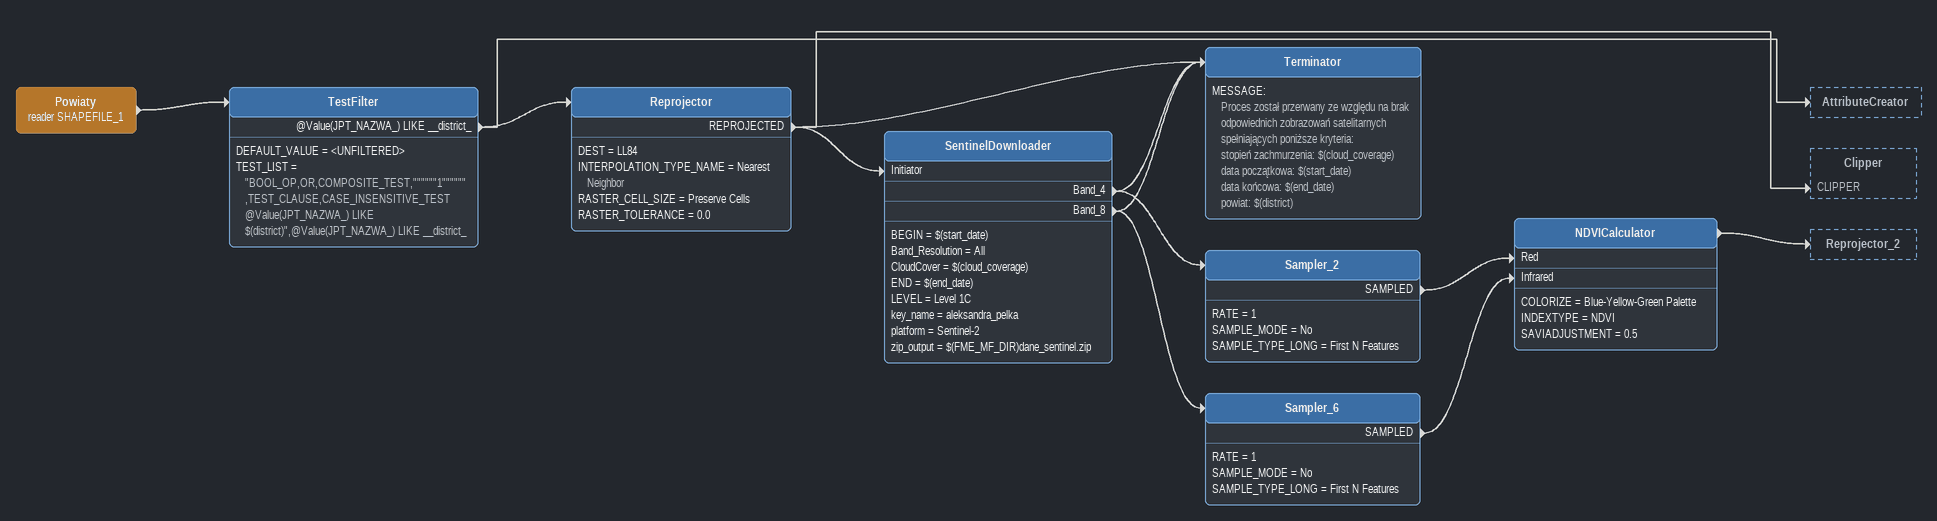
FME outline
Powiaty (reader SHAPEFILE_1)
    -> TestFilter
TestFilter
    DEFAULT_VALUE = <UNFILTERED>
    TEST_LIST = "BOOL_OP,OR,COMPOSITE_TEST,""""""1"""""",TEST_CLAUSE,CASE_INSENSITIVE_TEST @Value(JPT_NAZWA_) LIKE $(district)",@Value(JPT_NAZWA_) LIKE __district_
    @Value(JPT_NAZWA_) LIKE __district_ -> Reprojector
    @Value(JPT_NAZWA_) LIKE __district_ -> AttributeCreator
Reprojector
    DEST = LL84
    INTERPOLATION_TYPE_NAME = Nearest Neighbor
    RASTER_CELL_SIZE = Preserve Cells
    RASTER_TOLERANCE = 0.0
    REPROJECTED -> SentinelDownloader [Initiator]
    REPROJECTED -> Clipper [CLIPPER]
    REPROJECTED -> Terminator
SentinelDownloader
    BEGIN = $(start_date)
    Band_Resolution = All
    CloudCover = $(cloud_coverage)
    END = $(end_date)
    LEVEL = Level 1C
    key_name = aleksandra_pelka
    platform = Sentinel-2
    zip_output = $(FME_MF_DIR)dane_sentinel.zip
    Band_4 -> Sampler_2
    Band_4 -> Terminator
    Band_8 -> Sampler_6
    Band_8 -> Terminator
Terminator
    MESSAGE:
      Proces został przerwany ze względu na brak odpowiednich zobrazowań satelitarnych
      spełniających poniższe kryteria:
      stopień zachmurzenia: $(cloud_coverage)
      data początkowa: $(start_date)
      data końcowa: $(end_date)
      powiat: $(district)
Sampler_2
    RATE = 1
    SAMPLE_MODE = No
    SAMPLE_TYPE_LONG = First N Features
    SAMPLED -> NDVICalculator [Red]
Sampler_6
    RATE = 1
    SAMPLE_MODE = No
    SAMPLE_TYPE_LONG = First N Features
    SAMPLED -> NDVICalculator [Infrared]
NDVICalculator
    COLORIZE = Blue-Yellow-Green Palette
    INDEXTYPE = NDVI
    SAVIADJUSTMENT = 0.5
    -> Reprojector_2
